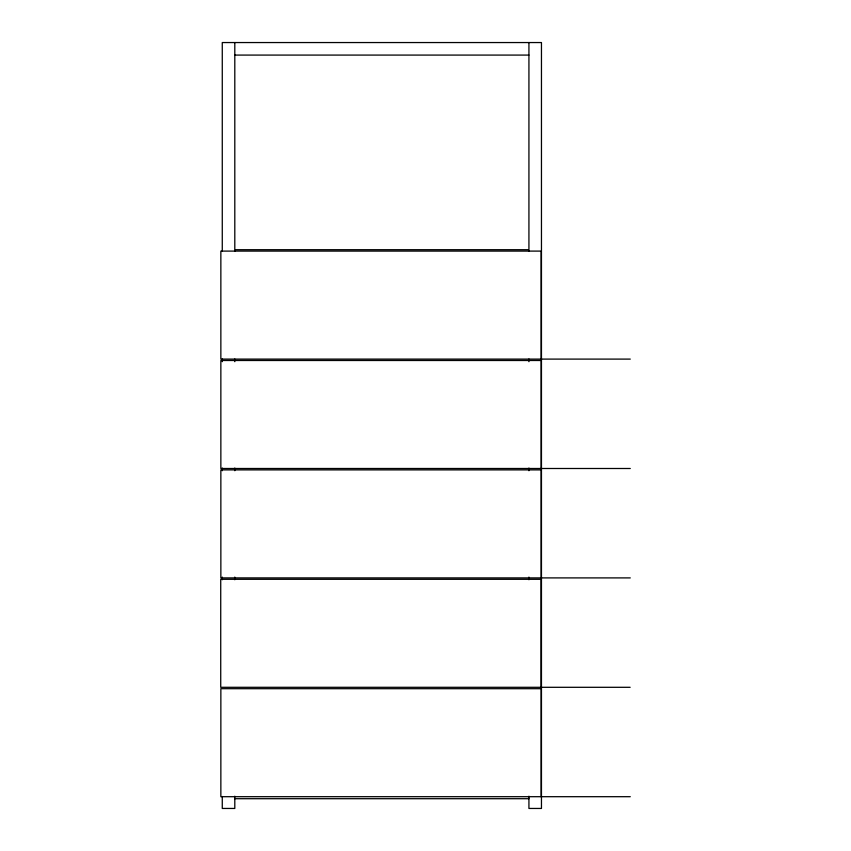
<?xml version="1.0" encoding="UTF-8"?>
<svg xmlns="http://www.w3.org/2000/svg" width="851" height="851" viewBox="0 0 851 851"><rect width="100%" height="100%" fill="white"/><g stroke="black" fill="none" stroke-linecap="round" stroke-linejoin="round"><path stroke-width="1.28" d="M234.802 55.081L528.928 55.081M235.482 249.705L527.918 249.705M630.272 359.101L220.856 359.101L220.856 251.098L541.14 251.098L541.14 359.101M630.272 468.497L220.856 468.497L220.856 360.494L541.14 360.494L541.14 468.497M630.272 577.903L220.856 577.903L220.856 469.89L541.14 469.89L541.14 577.903M630.144 687.3L220.728 687.3L220.728 579.297L541.023 579.297L541.023 687.3M630.272 796.696L220.856 796.696L220.856 688.693L541.14 688.693L541.14 796.696M234.802 798.706L528.928 798.706M528.928 42.55L528.928 251.311M528.928 359.016L528.928 361.675M528.928 468.05L528.928 470.709M528.928 577.084L528.928 579.744M528.928 796.196L528.928 808.45L541.459 808.45L541.459 42.55L222.271 42.55L222.271 251.311M234.802 42.55L234.802 251.311M234.802 359.016L234.802 361.675M234.802 468.05L234.802 470.709M234.802 577.084L234.802 579.744M234.802 796.196L234.802 808.45L222.271 808.45L222.271 796.483M222.271 359.016L222.271 361.675M222.271 468.05L222.271 470.709M222.271 577.084L222.271 579.744"/></g></svg>
